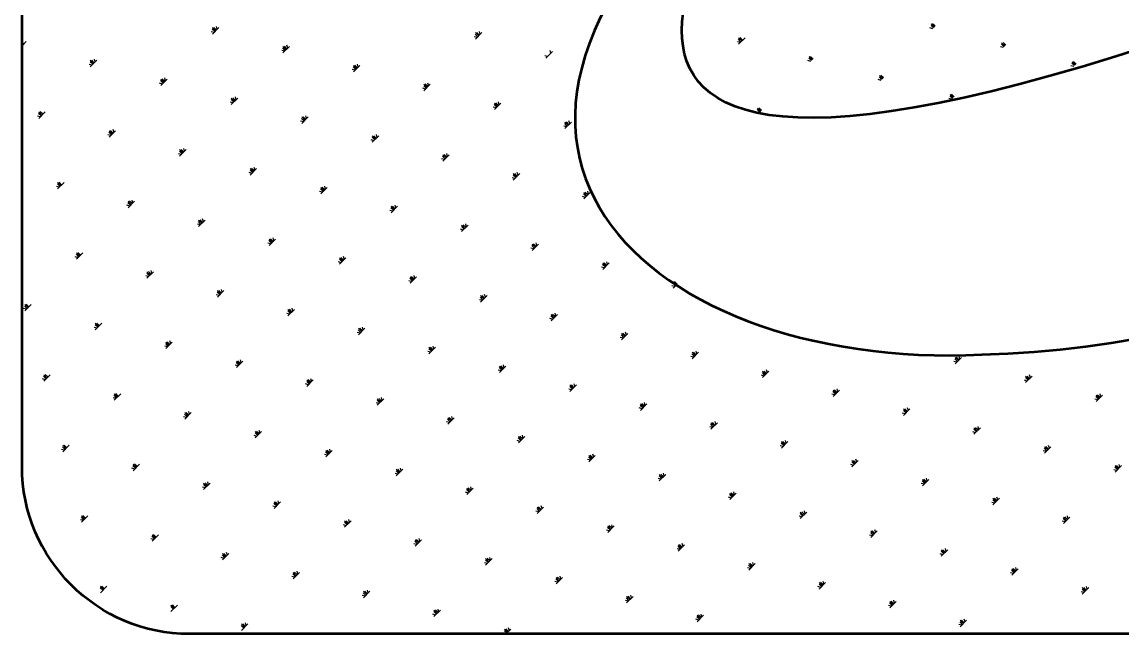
# Model space of a CAD drawing. Extents: x 962303 to 1579583, y -174742 to 224716.
# Drawn here: x 1572784 to 1574193, y 72360 to 73144 of the extents above; entities that cross this region are included whole.
import ezdxf

# ---------------------------------------------------------------- set-up
doc = ezdxf.new("R2010")
doc.units = 0
doc.header["$LTSCALE"] = 1000
doc.header["$MEASUREMENT"] = 0
doc.layers.add('PUB_TITLE', color=4, linetype='Continuous')

msp = doc.modelspace()

# ---------------------------------------------------------------- linework, layer by layer
at = {"layer": 'PUB_TITLE', "color": 4}
for p, q in [((1573032, 73133.1), (1573027.8, 73137.2)), ((1573027.8, 73129), (1573036.1, 73137.2)), ((1573033, 73134.1), (1573029.7, 73137.5)), ((1573034, 73135.2), (1573033.1, 73138.8)), ((1573951.4, 73136.8), (1573948.1, 73140.1)), ((1573952.4, 73137.9), (1573948.3, 73142)), ((1573953.4, 73138.9), (1573950.1, 73142.2)), ((1573029.9, 73131.1), (1573026.3, 73132)), ((1573030.9, 73132.1), (1573027.6, 73135.4)), ((1573366.8, 73124.6), (1573363.2, 73125.5)), ((1573367.8, 73125.6), (1573364.5, 73128.9)), ((1573368.9, 73126.6), (1573364.7, 73130.8)), ((1573364.7, 73122.5), (1573373, 73130.8)), ((1573369.9, 73127.7), (1573366.6, 73131)), ((1573370.9, 73128.7), (1573370, 73132.3)), ((1573705.8, 73120.2), (1573701.6, 73124.3)), ((1573701.6, 73116), (1573709.9, 73124.3)), ((1573706.8, 73121.2), (1573703.5, 73124.5)), ((1573950.3, 73135.8), (1573946.7, 73136.8)), ((1572784, 73114.1), (1572789.5, 73119.5)), ((1572786.4, 73116.4), (1572784, 73118.8)), ((1572785.3, 73115.4), (1572784, 73116.7)), ((1572784.3, 73114.4), (1572784, 73114.7)), ((1573121.2, 73107.9), (1573117.9, 73111.2)), ((1573122.2, 73108.9), (1573118.1, 73113.1)), ((1573118.1, 73104.8), (1573126.4, 73113.1)), ((1573123.3, 73110), (1573120, 73113.3)), ((1573124.3, 73111), (1573123.3, 73114.6)), ((1573703.7, 73118.1), (1573700.1, 73119.1)), ((1573704.7, 73119.1), (1573701.4, 73122.4)), ((1574040.6, 73111.6), (1574037, 73112.6)), ((1574041.6, 73112.6), (1574038.3, 73115.9)), ((1574042.7, 73113.7), (1574038.5, 73117.8)), ((1574043.7, 73114.7), (1574040.4, 73118)), ((1572875.6, 73091.2), (1572871.5, 73095.4)), ((1572871.5, 73087.1), (1572879.7, 73095.4)), ((1572876.6, 73092.3), (1572873.3, 73095.6)), ((1572877.7, 73093.3), (1572876.7, 73096.9)), ((1573120.2, 73106.9), (1573116.6, 73107.8)), ((1573457.1, 73100.4), (1573453.5, 73101.3)), ((1573455, 73098.3), (1573463.3, 73106.6)), ((1573461.2, 73104.5), (1573460.2, 73108.1)), ((1573795, 73094.9), (1573791.7, 73098.2)), ((1573796, 73096), (1573791.9, 73100.1)), ((1573797.1, 73097), (1573793.8, 73100.3)), ((1572873.5, 73089.2), (1572869.9, 73090.1)), ((1572874.6, 73090.2), (1572871.3, 73093.5)), ((1573210.4, 73082.7), (1573206.8, 73083.6)), ((1573211.5, 73083.7), (1573208.2, 73087)), ((1573212.5, 73084.7), (1573208.4, 73088.9)), ((1573208.4, 73080.6), (1573216.6, 73088.9)), ((1573213.5, 73085.8), (1573210.2, 73089.1)), ((1573214.6, 73086.8), (1573213.6, 73090.4)), ((1573794, 73093.9), (1573790.4, 73094.9)), ((1574130.9, 73087.4), (1574127.3, 73088.4)), ((1574131.9, 73088.5), (1574128.6, 73091.8)), ((1574133, 73089.5), (1574128.8, 73093.6)), ((1574134, 73090.5), (1574130.7, 73093.8)), ((1572964.8, 73066), (1572961.5, 73069.3)), ((1572965.9, 73067), (1572961.7, 73071.2)), ((1572961.7, 73062.9), (1572970, 73071.2)), ((1572966.9, 73068.1), (1572963.6, 73071.4)), ((1572967.9, 73069.1), (1572967, 73072.7)), ((1573884.3, 73069.7), (1573880.6, 73070.7)), ((1573885.3, 73070.7), (1573882, 73074)), ((1573886.3, 73071.8), (1573882.2, 73075.9)), ((1573887.4, 73072.8), (1573884, 73076.1)), ((1572963.8, 73065), (1572960.2, 73065.9)), ((1573300.7, 73058.5), (1573297.1, 73059.5)), ((1573301.7, 73059.5), (1573298.4, 73062.8)), ((1573302.8, 73060.6), (1573298.6, 73064.7)), ((1573298.6, 73056.4), (1573306.9, 73064.7)), ((1573303.8, 73061.6), (1573300.5, 73064.9)), ((1573304.8, 73062.6), (1573303.9, 73066.2)), ((1573054.1, 73040.8), (1573050.5, 73041.7)), ((1573055.1, 73041.8), (1573051.8, 73045.1)), ((1573056.1, 73042.8), (1573052, 73047)), ((1573052, 73038.7), (1573060.3, 73047)), ((1573057.2, 73043.9), (1573053.9, 73047.2)), ((1573058.2, 73044.9), (1573057.2, 73048.5)), ((1573392, 73035.3), (1573388.7, 73038.6)), ((1573393.1, 73036.4), (1573388.9, 73040.5)), ((1573388.9, 73032.2), (1573397.2, 73040.5)), ((1573394.1, 73037.4), (1573390.8, 73040.7)), ((1573395.1, 73038.4), (1573394.1, 73042)), ((1573974.5, 73045.5), (1573970.9, 73046.5)), ((1573975.6, 73046.6), (1573972.3, 73049.9)), ((1573976.6, 73047.6), (1573972.5, 73051.7)), ((1573977.6, 73048.6), (1573974.3, 73051.9)), ((1572808.5, 73024.1), (1572805.2, 73027.4)), ((1572809.5, 73025.1), (1572805.4, 73029.3)), ((1572805.4, 73021), (1572813.6, 73029.3)), ((1572810.5, 73026.2), (1572807.2, 73029.5)), ((1573391, 73034.3), (1573387.4, 73035.3)), ((1573727.9, 73027.8), (1573724.3, 73028.8)), ((1573728.9, 73028.8), (1573725.6, 73032.2)), ((1573730, 73029.9), (1573725.8, 73034)), ((1573731, 73030.9), (1573727.7, 73034.2)), ((1572807.4, 73023.1), (1572803.8, 73024)), ((1573144.4, 73016.6), (1573140.7, 73017.6)), ((1573145.4, 73017.6), (1573142.1, 73020.9)), ((1573146.4, 73018.7), (1573142.3, 73022.8)), ((1573142.3, 73014.5), (1573150.5, 73022.8)), ((1573147.5, 73019.7), (1573144.1, 73023)), ((1573148.5, 73020.7), (1573147.5, 73024.3)), ((1573481.3, 73010.1), (1573477.7, 73011.1)), ((1573482.3, 73011.1), (1573479, 73014.4)), ((1573483.3, 73012.2), (1573479.2, 73016.3)), ((1573479.2, 73008), (1573487.5, 73016.3)), ((1573484.4, 73013.2), (1573481.1, 73016.5)), ((1573485.4, 73014.2), (1573484.4, 73017.8)), ((1572897.7, 72998.9), (1572894.1, 72999.8)), ((1572898.8, 72999.9), (1572895.4, 73003.2)), ((1572899.8, 73000.9), (1572895.7, 73005.1)), ((1572895.7, 72996.8), (1572903.9, 73005.1)), ((1572900.8, 73002), (1572897.5, 73005.3)), ((1572901.9, 73003), (1572900.9, 73006.6)), ((1573235.7, 72993.4), (1573232.4, 72996.7)), ((1573236.7, 72994.5), (1573232.6, 72998.6)), ((1573232.6, 72990.3), (1573240.8, 72998.6)), ((1573237.7, 72995.5), (1573234.4, 72998.8)), ((1573238.8, 72996.5), (1573237.8, 73000.1)), ((1572992.1, 72978.8), (1572991.2, 72982.4)), ((1573234.6, 72992.4), (1573231, 72993.4)), ((1572988, 72974.7), (1572984.4, 72975.7)), ((1572989, 72975.7), (1572985.7, 72979)), ((1572990.1, 72976.8), (1572985.9, 72980.9)), ((1572985.9, 72972.6), (1572994.2, 72980.9)), ((1572991.1, 72977.8), (1572987.8, 72981.1)), ((1573324.9, 72968.2), (1573321.3, 72969.2)), ((1573325.9, 72969.2), (1573322.6, 72972.5)), ((1573327, 72970.3), (1573322.8, 72974.4)), ((1573322.8, 72966.1), (1573331.1, 72974.4)), ((1573328, 72971.3), (1573324.7, 72974.6)), ((1573329, 72972.3), (1573328.1, 72976)), ((1573079.3, 72951.5), (1573076, 72954.8)), ((1573080.3, 72952.6), (1573076.2, 72956.7)), ((1573076.2, 72948.4), (1573084.5, 72956.7)), ((1573081.4, 72953.6), (1573078.1, 72956.9)), ((1573082.4, 72954.6), (1573081.4, 72958.2)), ((1573078.3, 72950.5), (1573074.7, 72951.5)), ((1573415.2, 72944), (1573411.6, 72945)), ((1573416.2, 72945.1), (1573412.9, 72948.4)), ((1573417.2, 72946.1), (1573413.1, 72950.2)), ((1573413.1, 72942), (1573421.4, 72950.2)), ((1573418.3, 72947.1), (1573415, 72950.4)), ((1573419.3, 72948.2), (1573418.3, 72951.8)), ((1572831.6, 72932.8), (1572828, 72933.8)), ((1572832.7, 72933.8), (1572829.4, 72937.1)), ((1572833.7, 72934.9), (1572829.6, 72939)), ((1572829.6, 72930.7), (1572837.8, 72939)), ((1572834.7, 72935.9), (1572831.4, 72939.2)), ((1573168.5, 72926.3), (1573164.9, 72927.3)), ((1573169.6, 72927.3), (1573166.3, 72930.7)), ((1573170.6, 72928.4), (1573166.5, 72932.5)), ((1573166.5, 72924.3), (1573174.7, 72932.5)), ((1573171.6, 72929.4), (1573168.3, 72932.7)), ((1573172.7, 72930.4), (1573171.7, 72934.1)), ((1573507.5, 72921.9), (1573503.4, 72926)), ((1573503.4, 72917.8), (1573511.6, 72926)), ((1573508.5, 72922.9), (1573505.2, 72926.2)), ((1573509.6, 72924), (1573508.6, 72927.6)), ((1572922.9, 72909.6), (1572919.6, 72912.9)), ((1572924, 72910.7), (1572919.8, 72914.8)), ((1572919.8, 72906.5), (1572928.1, 72914.8)), ((1572925, 72911.7), (1572921.7, 72915)), ((1572926, 72912.7), (1572925.1, 72916.3)), ((1573505.4, 72919.8), (1573501.8, 72920.8)), ((1573506.5, 72920.9), (1573503.2, 72924.2)), ((1572921.9, 72908.6), (1572918.3, 72909.6)), ((1573258.8, 72902.1), (1573255.2, 72903.1)), ((1573259.8, 72903.2), (1573256.5, 72906.5)), ((1573260.9, 72904.2), (1573256.8, 72908.3)), ((1573256.8, 72900.1), (1573265, 72908.3)), ((1573261.9, 72905.2), (1573258.6, 72908.5)), ((1573262.9, 72906.3), (1573262, 72909.9)), ((1573012.2, 72884.4), (1573008.6, 72885.4)), ((1573013.2, 72885.5), (1573009.9, 72888.8)), ((1573014.2, 72886.5), (1573010.1, 72890.6)), ((1573010.1, 72882.4), (1573018.4, 72890.6)), ((1573015.3, 72887.5), (1573012, 72890.8)), ((1573016.3, 72888.5), (1573015.3, 72892.2)), ((1573351.2, 72880), (1573347, 72884.1)), ((1573347, 72875.9), (1573355.3, 72884.1)), ((1573352.2, 72881), (1573348.9, 72884.3)), ((1573353.2, 72882.1), (1573352.3, 72885.7)), ((1573349.1, 72877.9), (1573345.5, 72878.9)), ((1573350.1, 72879), (1573346.8, 72882.3)), ((1573102.5, 72860.2), (1573098.8, 72861.2)), ((1573103.5, 72861.3), (1573100.2, 72864.6)), ((1573104.5, 72862.3), (1573100.4, 72866.4)), ((1573100.4, 72858.2), (1573108.7, 72866.4)), ((1573105.6, 72863.3), (1573102.3, 72866.6)), ((1573106.6, 72864.4), (1573105.6, 72868)), ((1573440.4, 72854.8), (1573437.1, 72858.1)), ((1573441.4, 72855.8), (1573437.3, 72859.9)), ((1573437.3, 72851.7), (1573445.6, 72859.9)), ((1573442.5, 72856.8), (1573439.2, 72860.2)), ((1573443.5, 72857.9), (1573442.5, 72861.5)), ((1572855.8, 72842.5), (1572852.2, 72843.5)), ((1572856.9, 72843.6), (1572853.6, 72846.9)), ((1572857.9, 72844.6), (1572853.8, 72848.7)), ((1572853.8, 72840.5), (1572862, 72848.7)), ((1572858.9, 72845.6), (1572855.6, 72848.9)), ((1573194.8, 72838.1), (1573190.7, 72842.2)), ((1573190.7, 72834), (1573198.9, 72842.2)), ((1573195.8, 72839.1), (1573192.5, 72842.4)), ((1573196.9, 72840.2), (1573195.9, 72843.8)), ((1573439.4, 72853.7), (1573435.8, 72854.7)), ((1573192.7, 72836), (1573189.1, 72837)), ((1573193.8, 72837.1), (1573190.5, 72840.4)), ((1573529.6, 72829.6), (1573526, 72830.5)), ((1573530.7, 72830.6), (1573527.4, 72833.9)), ((1573531.7, 72831.6), (1573527.6, 72835.8)), ((1573527.6, 72827.5), (1573535.8, 72835.8)), ((1573532.7, 72832.7), (1573529.4, 72836)), ((1573533.8, 72833.7), (1573532.8, 72837.3)), ((1572946.1, 72818.3), (1572942.5, 72819.3)), ((1572947.1, 72819.4), (1572943.8, 72822.7)), ((1572948.2, 72820.4), (1572944, 72824.5)), ((1572944, 72816.3), (1572952.3, 72824.5)), ((1572949.2, 72821.4), (1572945.9, 72824.7)), ((1572950.2, 72822.5), (1572949.3, 72826.1)), ((1573284, 72812.9), (1573280.7, 72816.2)), ((1573285.1, 72813.9), (1573280.9, 72818)), ((1573280.9, 72809.8), (1573289.2, 72818)), ((1573286.1, 72815), (1573282.8, 72818.3)), ((1573287.1, 72816), (1573286.2, 72819.6)), ((1573038.4, 72796.2), (1573034.3, 72800.3)), ((1573034.3, 72792.1), (1573042.6, 72800.3)), ((1573039.5, 72797.2), (1573036.2, 72800.5)), ((1573040.5, 72798.3), (1573039.5, 72801.9)), ((1573283, 72811.9), (1573279.4, 72812.8)), ((1573619.9, 72805.4), (1573616.3, 72806.3)), ((1573620.9, 72806.4), (1573617.6, 72809.7)), ((1573622, 72807.4), (1573617.8, 72811.6)), ((1573617.8, 72803.3), (1573621.9, 72807.3)), ((1573623, 72808.5), (1573619.7, 72811.8)), ((1573036.4, 72794.1), (1573032.8, 72795.1)), ((1573037.4, 72795.2), (1573034.1, 72798.5)), ((1573373.3, 72787.7), (1573369.7, 72788.6)), ((1573374.3, 72788.7), (1573371, 72792)), ((1573375.3, 72789.7), (1573371.2, 72793.9)), ((1573371.2, 72785.6), (1573379.5, 72793.9)), ((1573376.4, 72790.8), (1573373.1, 72794.1)), ((1573377.4, 72791.8), (1573376.4, 72795.4)), ((1572789.7, 72776.4), (1572786.1, 72777.4)), ((1572790.8, 72777.5), (1572787.5, 72780.8)), ((1572791.8, 72778.5), (1572787.7, 72782.6)), ((1572787.7, 72774.4), (1572795.9, 72782.6)), ((1572792.8, 72779.5), (1572789.5, 72782.8)), ((1573127.7, 72771), (1573124.4, 72774.3)), ((1573128.7, 72772), (1573124.6, 72776.2)), ((1573124.6, 72767.9), (1573132.8, 72776.2)), ((1573129.7, 72773.1), (1573126.4, 72776.4)), ((1573130.8, 72774.1), (1573129.8, 72777.7)), ((1573467.7, 72767.6), (1573466.7, 72771.2)), ((1572882.1, 72754.3), (1572877.9, 72758.4)), ((1572877.9, 72750.2), (1572886.2, 72758.4)), ((1572883.1, 72755.3), (1572879.8, 72758.7)), ((1573126.6, 72770), (1573123, 72770.9)), ((1573463.6, 72763.5), (1573459.9, 72764.4)), ((1573464.6, 72764.5), (1573461.3, 72767.8)), ((1573465.6, 72765.5), (1573461.5, 72769.7)), ((1573461.5, 72761.4), (1573469.7, 72769.7)), ((1573466.7, 72766.6), (1573463.3, 72769.9)), ((1572880, 72752.2), (1572876.4, 72753.2)), ((1572881, 72753.3), (1572877.7, 72756.6)), ((1573216.9, 72745.8), (1573213.3, 72746.7)), ((1573218, 72746.8), (1573214.6, 72750.1)), ((1573219, 72747.8), (1573214.9, 72752)), ((1573214.9, 72743.7), (1573223.1, 72752)), ((1573220, 72748.9), (1573216.7, 72752.2)), ((1573221.1, 72749.9), (1573220.1, 72753.5)), ((1573554.9, 72740.3), (1573551.6, 72743.6)), ((1573555.9, 72741.4), (1573551.8, 72745.5)), ((1573551.8, 72737.2), (1573560, 72745.5)), ((1573556.9, 72742.4), (1573553.6, 72745.7)), ((1573558, 72743.4), (1573557, 72747)), ((1572970.3, 72728.1), (1572966.7, 72729)), ((1572971.3, 72729.1), (1572968, 72732.4)), ((1572972.4, 72730.1), (1572968.2, 72734.3)), ((1572968.2, 72726), (1572976.5, 72734.3)), ((1572973.4, 72731.2), (1572970.1, 72734.5)), ((1572974.4, 72732.2), (1572973.5, 72735.8)), ((1573311.3, 72725.7), (1573310.4, 72729.3)), ((1573553.8, 72739.3), (1573550.2, 72740.3)), ((1573307.2, 72721.6), (1573303.6, 72722.5)), ((1573308.2, 72722.6), (1573304.9, 72725.9)), ((1573309.3, 72723.6), (1573305.1, 72727.8)), ((1573305.1, 72719.5), (1573313.4, 72727.8)), ((1573310.3, 72724.7), (1573307, 72728)), ((1573644.1, 72715.1), (1573640.5, 72716.1)), ((1573645.1, 72716.1), (1573641.8, 72719.4)), ((1573646.2, 72717.2), (1573642, 72721.3)), ((1573642, 72713), (1573650.3, 72721.3)), ((1573647.2, 72718.2), (1573643.9, 72721.5)), ((1573648.2, 72719.2), (1573647.3, 72722.8)), ((1573983.1, 72710.7), (1573978.9, 72714.8)), ((1573978.9, 72706.6), (1573987.2, 72714.8)), ((1573984.1, 72711.7), (1573980.8, 72715)), ((1573985.1, 72712.7), (1573984.2, 72716.4)), ((1573060.6, 72703.9), (1573057, 72704.8)), ((1573061.6, 72704.9), (1573058.3, 72708.2)), ((1573062.6, 72705.9), (1573058.5, 72710.1)), ((1573058.5, 72701.8), (1573066.8, 72710.1)), ((1573063.7, 72707), (1573060.4, 72710.3)), ((1573064.7, 72708), (1573063.7, 72711.6)), ((1573398.5, 72698.4), (1573395.2, 72701.7)), ((1573399.5, 72699.5), (1573395.4, 72703.6)), ((1573395.4, 72695.3), (1573403.7, 72703.6)), ((1573400.6, 72700.5), (1573397.3, 72703.8)), ((1573401.6, 72701.5), (1573400.6, 72705.1)), ((1573981, 72708.6), (1573977.4, 72709.6)), ((1573982, 72709.6), (1573978.7, 72713)), ((1572813.9, 72686.2), (1572810.3, 72687.1)), ((1572815, 72687.2), (1572811.7, 72690.5)), ((1572816, 72688.2), (1572811.9, 72692.4)), ((1572811.9, 72684.1), (1572820.1, 72692.4)), ((1572817, 72689.3), (1572813.7, 72692.6)), ((1573155, 72683.8), (1573154, 72687.4)), ((1573397.5, 72697.4), (1573393.9, 72698.4)), ((1573734.4, 72690.9), (1573730.8, 72691.9)), ((1573735.4, 72691.9), (1573732.1, 72695.2)), ((1573736.4, 72693), (1573732.3, 72697.1)), ((1573732.3, 72688.8), (1573740.6, 72697.1)), ((1573737.5, 72694), (1573734.2, 72697.3)), ((1573738.5, 72695), (1573737.5, 72698.7)), ((1574072.3, 72685.5), (1574069, 72688.8)), ((1574073.3, 72686.5), (1574069.2, 72690.6)), ((1574069.2, 72682.4), (1574077.5, 72690.6)), ((1574074.4, 72687.5), (1574071.1, 72690.8)), ((1574075.4, 72688.6), (1574074.4, 72692.2)), ((1573150.8, 72679.7), (1573147.2, 72680.7)), ((1573151.9, 72680.7), (1573148.6, 72684)), ((1573152.9, 72681.7), (1573148.8, 72685.9)), ((1573148.8, 72677.6), (1573157, 72685.9)), ((1573153.9, 72682.8), (1573150.6, 72686.1)), ((1573487.7, 72673.2), (1573484.1, 72674.2)), ((1573488.8, 72674.2), (1573485.5, 72677.5)), ((1573489.8, 72675.3), (1573485.7, 72679.4)), ((1573485.7, 72671.1), (1573493.9, 72679.4)), ((1573490.8, 72676.3), (1573487.5, 72679.6)), ((1573491.9, 72677.3), (1573490.9, 72680.9)), ((1573826.7, 72668.8), (1573822.6, 72672.9)), ((1573822.6, 72664.7), (1573830.8, 72672.9)), ((1573827.7, 72669.8), (1573824.4, 72673.1)), ((1573828.8, 72670.9), (1573827.8, 72674.5)), ((1574071.3, 72684.4), (1574067.7, 72685.4)), ((1572904.2, 72662), (1572900.6, 72662.9)), ((1572905.2, 72663), (1572901.9, 72666.3)), ((1572906.3, 72664), (1572902.1, 72668.2)), ((1572902.1, 72659.9), (1572910.4, 72668.2)), ((1572907.3, 72665.1), (1572904, 72668.4)), ((1573242.1, 72656.5), (1573238.8, 72659.8)), ((1573243.2, 72657.6), (1573239, 72661.7)), ((1573239, 72653.4), (1573247.3, 72661.7)), ((1573244.2, 72658.6), (1573240.9, 72661.9)), ((1573245.2, 72659.6), (1573244.3, 72663.2)), ((1573824.6, 72666.7), (1573821, 72667.7)), ((1573825.7, 72667.8), (1573822.4, 72671.1)), ((1574161.6, 72660.2), (1574157.9, 72661.2)), ((1574162.6, 72661.3), (1574159.3, 72664.6)), ((1574163.6, 72662.3), (1574159.5, 72666.4)), ((1574159.5, 72658.2), (1574167.8, 72666.4)), ((1574164.7, 72663.3), (1574161.3, 72666.6)), ((1574165.7, 72664.4), (1574164.7, 72668)), ((1572997.6, 72640.9), (1572994.3, 72644.2)), ((1572998.6, 72641.9), (1572997.6, 72645.5)), ((1573241.1, 72655.5), (1573237.5, 72656.5)), ((1573578, 72649), (1573574.4, 72650)), ((1573579, 72650), (1573575.7, 72653.3)), ((1573580.1, 72651.1), (1573576, 72655.2)), ((1573576, 72646.9), (1573584.2, 72655.2)), ((1573581.1, 72652.1), (1573577.8, 72655.4)), ((1573582.1, 72653.1), (1573581.2, 72656.8)), ((1573916, 72643.6), (1573912.7, 72646.9)), ((1573917, 72644.6), (1573912.9, 72648.7)), ((1573912.9, 72640.5), (1573921.1, 72648.7)), ((1573918, 72645.6), (1573914.7, 72648.9)), ((1573919.1, 72646.7), (1573918.1, 72650.3)), ((1572994.5, 72637.8), (1572990.9, 72638.8)), ((1572995.5, 72638.8), (1572992.2, 72642.1)), ((1572996.5, 72639.9), (1572992.4, 72644)), ((1572992.4, 72635.7), (1573000.7, 72644)), ((1573331.4, 72631.3), (1573327.8, 72632.3)), ((1573332.4, 72632.3), (1573329.1, 72635.6)), ((1573333.4, 72633.4), (1573329.3, 72637.5)), ((1573329.3, 72629.2), (1573337.6, 72637.5)), ((1573334.5, 72634.4), (1573331.2, 72637.7)), ((1573335.5, 72635.4), (1573334.5, 72639)), ((1573670.4, 72626.9), (1573666.2, 72631)), ((1573666.2, 72622.8), (1573674.5, 72631)), ((1573671.4, 72627.9), (1573668.1, 72631.2)), ((1573672.4, 72629), (1573671.5, 72632.6)), ((1573914.9, 72642.5), (1573911.3, 72643.5)), ((1573085.8, 72614.6), (1573082.5, 72617.9)), ((1573086.8, 72615.7), (1573082.7, 72619.8)), ((1573082.7, 72611.5), (1573090.9, 72619.8)), ((1573087.8, 72616.7), (1573084.5, 72620)), ((1573088.9, 72617.7), (1573087.9, 72621.3)), ((1573668.3, 72624.8), (1573664.7, 72625.8)), ((1573669.3, 72625.9), (1573666, 72629.2)), ((1574005.2, 72618.3), (1574001.6, 72619.3)), ((1574006.2, 72619.4), (1574002.9, 72622.7)), ((1574007.3, 72620.4), (1574003.1, 72624.5)), ((1574003.1, 72616.3), (1574011.4, 72624.5)), ((1574008.3, 72621.4), (1574005, 72624.7)), ((1574009.3, 72622.5), (1574008.4, 72626.1)), ((1572840.2, 72598), (1572836.1, 72602.1)), ((1572836.1, 72593.8), (1572844.3, 72602.1)), ((1572841.2, 72599), (1572837.9, 72602.3)), ((1573084.8, 72613.6), (1573081.1, 72614.6)), ((1573421.7, 72607.1), (1573418, 72608.1)), ((1573422.7, 72608.1), (1573419.4, 72611.5)), ((1573423.7, 72609.2), (1573419.6, 72613.3)), ((1573419.6, 72605.1), (1573427.9, 72613.3)), ((1573424.8, 72610.2), (1573421.5, 72613.5)), ((1573425.8, 72611.2), (1573424.8, 72614.9)), ((1573759.6, 72601.7), (1573756.3, 72605)), ((1573760.6, 72602.7), (1573756.5, 72606.8)), ((1573756.5, 72598.6), (1573764.8, 72606.8)), ((1573761.7, 72603.7), (1573758.4, 72607)), ((1573762.7, 72604.8), (1573761.7, 72608.4)), ((1572838.1, 72595.9), (1572834.5, 72596.9)), ((1572839.2, 72596.9), (1572835.8, 72600.2)), ((1573175, 72589.4), (1573171.4, 72590.4)), ((1573176.1, 72590.4), (1573172.8, 72593.7)), ((1573177.1, 72591.5), (1573173, 72595.6)), ((1573173, 72587.3), (1573181.2, 72595.6)), ((1573178.1, 72592.5), (1573174.8, 72595.8)), ((1573179.2, 72593.5), (1573178.2, 72597.2)), ((1573514, 72585), (1573509.9, 72589.1)), ((1573509.9, 72580.9), (1573518.1, 72589.1)), ((1573515, 72586), (1573511.7, 72589.3)), ((1573516.1, 72587.1), (1573515.1, 72590.7)), ((1573758.6, 72600.6), (1573755, 72601.6)), ((1574095.5, 72594.2), (1574091.9, 72595.1)), ((1574096.5, 72595.2), (1574093.2, 72598.5)), ((1574097.5, 72596.2), (1574093.4, 72600.3)), ((1574093.4, 72592.1), (1574101.7, 72600.3)), ((1574098.6, 72597.3), (1574095.3, 72600.6)), ((1574099.6, 72598.3), (1574098.6, 72601.9)), ((1572929.4, 72572.7), (1572926.1, 72576)), ((1572930.5, 72573.8), (1572926.3, 72577.9)), ((1572926.3, 72569.6), (1572934.6, 72577.9)), ((1572931.5, 72574.8), (1572928.2, 72578.1)), ((1573511.9, 72582.9), (1573508.3, 72583.9)), ((1573513, 72584), (1573509.7, 72587.3)), ((1573848.8, 72576.4), (1573845.2, 72577.4)), ((1573849.9, 72577.5), (1573846.6, 72580.8)), ((1573850.9, 72578.5), (1573846.8, 72582.6)), ((1573846.8, 72574.4), (1573855, 72582.6)), ((1573851.9, 72579.5), (1573848.6, 72582.8)), ((1573853, 72580.6), (1573852, 72584.2)), ((1574186.8, 72571), (1574183.5, 72574.3)), ((1574187.8, 72572), (1574183.7, 72576.2)), ((1574183.7, 72567.9), (1574191.9, 72576.2)), ((1574188.8, 72573.1), (1574185.5, 72576.4)), ((1574189.9, 72574.1), (1574188.9, 72577.7)), ((1572928.4, 72571.7), (1572924.8, 72572.7)), ((1573265.3, 72565.2), (1573261.7, 72566.2)), ((1573266.3, 72566.3), (1573263, 72569.6)), ((1573267.4, 72567.3), (1573263.2, 72571.4)), ((1573263.2, 72563.2), (1573271.5, 72571.4)), ((1573268.4, 72568.3), (1573265.1, 72571.6)), ((1573269.4, 72569.4), (1573268.5, 72573)), ((1573602.2, 72558.7), (1573598.6, 72559.7)), ((1573603.2, 72559.8), (1573599.9, 72563.1)), ((1573604.3, 72560.8), (1573600.1, 72564.9)), ((1573600.1, 72556.7), (1573608.4, 72564.9)), ((1573605.3, 72561.8), (1573602, 72565.1)), ((1573606.3, 72562.9), (1573605.4, 72566.5)), ((1573943.2, 72556.4), (1573942.3, 72560)), ((1574185.7, 72570), (1574182.1, 72570.9)), ((1573018.7, 72547.5), (1573015.1, 72548.5)), ((1573019.7, 72548.5), (1573016.4, 72551.8)), ((1573020.7, 72549.6), (1573016.6, 72553.7)), ((1573016.6, 72545.4), (1573024.9, 72553.7)), ((1573021.8, 72550.6), (1573018.5, 72553.9)), ((1573022.8, 72551.6), (1573021.8, 72555.3)), ((1573357.6, 72543.1), (1573353.5, 72547.2)), ((1573353.5, 72539), (1573361.8, 72547.2)), ((1573358.7, 72544.1), (1573355.4, 72547.4)), ((1573359.7, 72545.2), (1573358.7, 72548.8)), ((1573939.1, 72552.3), (1573935.5, 72553.2)), ((1573940.1, 72553.3), (1573936.8, 72556.6)), ((1573941.2, 72554.3), (1573937, 72558.5)), ((1573937, 72550.2), (1573945.3, 72558.5)), ((1573942.2, 72555.4), (1573938.9, 72558.7)), ((1573355.6, 72541), (1573352, 72542)), ((1573356.6, 72542.1), (1573353.3, 72545.4)), ((1573692.5, 72534.5), (1573688.9, 72535.5)), ((1573693.5, 72535.6), (1573690.2, 72538.9)), ((1573694.5, 72536.6), (1573690.4, 72540.7)), ((1573690.4, 72532.5), (1573698.7, 72540.7)), ((1573695.6, 72537.6), (1573692.3, 72541)), ((1573696.6, 72538.7), (1573695.6, 72542.3)), ((1574030.4, 72529.1), (1574027.1, 72532.4)), ((1574031.5, 72530.1), (1574027.3, 72534.3)), ((1574027.3, 72526), (1574035.6, 72534.3)), ((1574032.5, 72531.2), (1574029.2, 72534.5)), ((1574033.5, 72532.2), (1574032.5, 72535.8)), ((1573108.9, 72523.3), (1573105.3, 72524.3)), ((1573110, 72524.4), (1573106.7, 72527.7)), ((1573111, 72525.4), (1573106.9, 72529.5)), ((1573106.9, 72521.3), (1573115.1, 72529.5)), ((1573112, 72526.4), (1573108.7, 72529.7)), ((1573113.1, 72527.5), (1573112.1, 72531.1)), ((1573445.8, 72516.8), (1573442.2, 72517.8)), ((1573446.9, 72517.9), (1573443.6, 72521.2)), ((1573447.9, 72518.9), (1573443.8, 72523)), ((1573443.8, 72514.8), (1573452, 72523)), ((1573448.9, 72519.9), (1573445.6, 72523.2)), ((1573450, 72521), (1573449, 72524.6)), ((1573786.9, 72514.5), (1573785.9, 72518.1)), ((1574029.4, 72528.1), (1574025.8, 72529)), ((1572862.3, 72505.6), (1572858.7, 72506.6)), ((1572863.3, 72506.6), (1572860, 72510)), ((1572864.4, 72507.7), (1572860.2, 72511.8)), ((1572860.2, 72503.6), (1572868.5, 72511.8)), ((1572865.4, 72508.7), (1572862.1, 72512)), ((1573200.2, 72500.2), (1573196.9, 72503.5)), ((1573201.3, 72501.2), (1573197.1, 72505.3)), ((1573197.1, 72497.1), (1573205.4, 72505.3)), ((1573202.3, 72502.2), (1573199, 72505.5)), ((1573203.3, 72503.3), (1573202.4, 72506.9)), ((1573782.8, 72510.4), (1573779.1, 72511.3)), ((1573783.8, 72511.4), (1573780.5, 72514.7)), ((1573784.8, 72512.4), (1573780.7, 72516.6)), ((1573780.7, 72508.3), (1573788.9, 72516.6)), ((1573785.9, 72513.5), (1573782.5, 72516.8)), ((1574119.7, 72503.9), (1574116, 72504.8)), ((1574120.7, 72504.9), (1574117.4, 72508.2)), ((1574121.7, 72505.9), (1574117.6, 72510.1)), ((1574117.6, 72501.8), (1574125.9, 72510.1)), ((1574122.8, 72507), (1574119.5, 72510.3)), ((1574123.8, 72508), (1574122.8, 72511.6)), ((1573199.2, 72499.1), (1573195.6, 72500.1)), ((1573536.1, 72492.7), (1573532.5, 72493.6)), ((1573537.2, 72493.7), (1573533.8, 72497)), ((1573538.2, 72494.7), (1573534.1, 72498.8)), ((1573534.1, 72490.6), (1573542.3, 72498.8)), ((1573539.2, 72495.8), (1573535.9, 72499.1)), ((1573540.3, 72496.8), (1573539.3, 72500.4)), ((1573874.1, 72487.2), (1573870.8, 72490.5)), ((1573875.1, 72488.2), (1573871, 72492.4)), ((1573871, 72484.1), (1573879.2, 72492.4)), ((1573876.1, 72489.3), (1573872.8, 72492.6)), ((1573877.2, 72490.3), (1573876.2, 72493.9)), ((1572952.6, 72481.4), (1572949, 72482.4)), ((1572953.6, 72482.5), (1572950.3, 72485.8)), ((1572954.6, 72483.5), (1572950.5, 72487.6)), ((1572950.5, 72479.4), (1572958.8, 72487.6)), ((1572955.7, 72484.5), (1572952.4, 72487.8)), ((1573289.5, 72474.9), (1573285.9, 72475.9)), ((1573290.5, 72476), (1573287.2, 72479.3)), ((1573291.6, 72477), (1573287.4, 72481.1)), ((1573287.4, 72472.9), (1573295.7, 72481.1)), ((1573292.6, 72478), (1573289.3, 72481.3)), ((1573293.6, 72479.1), (1573292.6, 72482.7)), ((1573630.5, 72472.6), (1573629.6, 72476.2)), ((1573873, 72486.2), (1573869.4, 72487.1)), ((1573043.9, 72458.3), (1573040.6, 72461.6)), ((1573044.9, 72459.3), (1573040.8, 72463.4)), ((1573040.8, 72455.2), (1573049, 72463.4)), ((1573046, 72460.3), (1573042.6, 72463.6)), ((1573047, 72461.4), (1573046, 72465)), ((1573626.4, 72468.5), (1573622.8, 72469.4)), ((1573627.4, 72469.5), (1573624.1, 72472.8)), ((1573628.5, 72470.5), (1573624.3, 72474.7)), ((1573624.3, 72466.4), (1573632.6, 72474.7)), ((1573629.5, 72471.6), (1573626.2, 72474.9)), ((1573963.3, 72462), (1573959.7, 72463)), ((1573964.3, 72463), (1573961, 72466.3)), ((1573965.4, 72464), (1573961.2, 72468.2)), ((1573961.2, 72459.9), (1573969.5, 72468.2)), ((1573966.4, 72465.1), (1573963.1, 72468.4)), ((1573967.4, 72466.1), (1573966.5, 72469.7)), ((1573042.9, 72457.2), (1573039.2, 72458.2)), ((1573379.8, 72450.8), (1573376.2, 72451.7)), ((1573380.8, 72451.8), (1573377.5, 72455.1)), ((1573381.8, 72452.8), (1573377.7, 72457)), ((1573377.7, 72448.7), (1573386, 72457)), ((1573382.9, 72453.9), (1573379.6, 72457.2)), ((1573383.9, 72454.9), (1573382.9, 72458.5)), ((1573717.7, 72445.3), (1573714.4, 72448.6)), ((1573718.7, 72446.3), (1573714.6, 72450.5)), ((1573714.6, 72442.2), (1573722.9, 72450.5)), ((1573719.8, 72447.4), (1573716.5, 72450.7)), ((1573720.8, 72448.4), (1573719.8, 72452)), ((1573133.1, 72433), (1573129.5, 72434)), ((1573134.2, 72434.1), (1573130.9, 72437.4)), ((1573135.2, 72435.1), (1573131.1, 72439.2)), ((1573131.1, 72431), (1573139.3, 72439.2)), ((1573136.2, 72436.1), (1573132.9, 72439.5)), ((1573137.3, 72437.2), (1573136.3, 72440.8)), ((1573473.1, 72429.7), (1573469.8, 72433)), ((1573474.2, 72430.7), (1573473.2, 72434.3)), ((1573716.7, 72444.3), (1573713.1, 72445.2)), ((1574053.6, 72437.8), (1574050, 72438.8)), ((1574054.6, 72438.8), (1574051.3, 72442.1)), ((1574055.6, 72439.9), (1574051.5, 72444)), ((1574051.5, 72435.7), (1574059.8, 72444)), ((1574056.7, 72440.9), (1574053.4, 72444.2)), ((1574057.7, 72441.9), (1574056.7, 72445.5)), ((1572887.5, 72416.4), (1572884.2, 72419.7)), ((1572888.6, 72417.4), (1572884.4, 72421.5)), ((1572884.4, 72413.3), (1572892.7, 72421.5)), ((1572889.6, 72418.4), (1572886.3, 72421.7)), ((1573470, 72426.6), (1573466.4, 72427.5)), ((1573471.1, 72427.6), (1573467.8, 72430.9)), ((1573472.1, 72428.6), (1573468, 72432.8)), ((1573468, 72424.5), (1573476.2, 72432.8)), ((1573806.9, 72420.1), (1573803.3, 72421.1)), ((1573808, 72421.1), (1573804.7, 72424.4)), ((1573809, 72422.2), (1573804.9, 72426.3)), ((1573804.9, 72418), (1573813.1, 72426.3)), ((1573810, 72423.2), (1573806.7, 72426.5)), ((1573811.1, 72424.2), (1573810.1, 72427.8)), ((1574145.9, 72415.7), (1574141.8, 72419.8)), ((1574141.8, 72411.5), (1574150, 72419.8)), ((1574146.9, 72416.7), (1574143.6, 72420)), ((1574148, 72417.7), (1574147, 72421.3)), ((1573223.4, 72408.9), (1573219.8, 72409.8)), ((1573224.4, 72409.9), (1573221.1, 72413.2)), ((1573225.5, 72410.9), (1573221.3, 72415.1)), ((1573221.3, 72406.8), (1573229.6, 72415.1)), ((1573226.5, 72412), (1573223.2, 72415.3)), ((1573227.5, 72413), (1573226.6, 72416.6)), ((1573561.3, 72403.4), (1573558, 72406.7)), ((1573562.4, 72404.4), (1573558.2, 72408.6)), ((1573558.2, 72400.3), (1573566.5, 72408.6)), ((1573563.4, 72405.5), (1573560.1, 72408.8)), ((1573564.4, 72406.5), (1573563.5, 72410.1)), ((1574143.8, 72413.6), (1574140.2, 72414.6)), ((1574144.9, 72414.6), (1574141.6, 72417.9)), ((1572977.8, 72392.2), (1572974.5, 72395.5)), ((1572978.8, 72393.2), (1572974.7, 72397.3)), ((1572974.7, 72389.1), (1572983, 72397.3)), ((1572979.9, 72394.3), (1572976.6, 72397.6)), ((1573315.7, 72386.7), (1573311.6, 72390.9)), ((1573311.6, 72382.6), (1573319.9, 72390.9)), ((1573316.8, 72387.8), (1573313.5, 72391.1)), ((1573317.8, 72388.8), (1573316.8, 72392.4)), ((1573560.3, 72402.4), (1573556.7, 72403.3)), ((1573897.2, 72395.9), (1573893.6, 72396.9)), ((1573898.2, 72396.9), (1573894.9, 72400.2)), ((1573899.3, 72398), (1573895.2, 72402.1)), ((1573895.2, 72393.8), (1573903.4, 72402.1)), ((1573900.3, 72399), (1573897, 72402.3)), ((1573901.3, 72400), (1573900.4, 72403.6)), ((1573313.7, 72384.7), (1573310.1, 72385.6)), ((1573314.7, 72385.7), (1573311.4, 72389)), ((1573650.6, 72378.2), (1573647, 72379.2)), ((1573651.6, 72379.2), (1573648.3, 72382.5)), ((1573652.6, 72380.3), (1573648.5, 72384.4)), ((1573648.5, 72376.1), (1573656.8, 72384.4)), ((1573653.7, 72381.3), (1573650.4, 72384.6)), ((1573654.7, 72382.3), (1573653.7, 72385.9)), ((1573989.6, 72373.8), (1573985.4, 72377.9)), ((1573985.4, 72369.6), (1573993.7, 72377.9)), ((1573990.6, 72374.8), (1573987.3, 72378.1)), ((1573991.6, 72375.8), (1573990.7, 72379.5)), ((1573068.1, 72368), (1573064.8, 72371.3)), ((1573069.1, 72369), (1573065, 72373.2)), ((1573065, 72364.9), (1573073.2, 72373.2)), ((1573070.1, 72370.1), (1573066.8, 72373.4)), ((1573071.2, 72371.1), (1573070.2, 72374.7)), ((1573405, 72361.5), (1573401.7, 72364.8)), ((1573406, 72362.5), (1573401.9, 72366.7)), ((1573407, 72363.6), (1573403.7, 72366.9)), ((1573403.8, 72360.4), (1573410.1, 72366.7)), ((1573408.1, 72364.6), (1573407.1, 72368.2)), ((1573987.5, 72371.7), (1573983.9, 72372.7)), ((1573988.5, 72372.7), (1573985.2, 72376)), ((1573403.9, 72360.5), (1573400.3, 72361.5)), ((1573740.7, 72360.4), (1573740.6, 72360.4)), ((1573744.4, 72360.4), (1573744, 72361.7))]:
    msp.add_line(p, q, dxfattribs=at)
at = {"layer": 'PUB_TITLE', "color": 4, "lineweight": 53}
for points, knots in [([(1573771, 73418.3), (1573771, 73418.3), (1573240.7, 72790.1), (1574230.2, 73114.9), (1574966.6, 73349.5), (1575621.4, 73912.5), (1575653.1, 74075.8), (1575653.1, 74075.8), (1575566.4, 73737.2), (1575362, 73459.8), (1575340.3, 73390.9), (1574732.7, 72736.1), (1574013, 72718.3), (1573574.9, 72697.2), (1573225.6, 73009.3), (1573771, 73418.3)], [0, 0, 0, 0, 1, 1, 1, 2, 2, 2, 3, 3, 3, 4, 4, 4, 5, 5, 5, 5]), ([(1575534.9, 73756.8), (1575534.9, 73169.4), (1575534.9, 72574.7), (1575534.9, 72574.7), (1575534.9, 72456.8), (1575438.4, 72360.4), (1575320.5, 72360.4), (1575320.5, 72360.4), (1572998.4, 72360.4), (1572998.4, 72360.4), (1572880.4, 72360.4), (1572784, 72456.8), (1572784, 72574.7), (1572784, 72574.7), (1572784, 73112.4), (1572784, 73670.4)], [2.493971, 2.493971, 2.493971, 2.493971, 3, 3, 3, 4, 4, 4, 5, 5, 5, 6, 6, 6, 6.481204, 6.481204, 6.481204, 6.481204])]:
    msp.add_open_spline(points, degree=3, knots=knots, dxfattribs=at)

doc.saveas('drawing.dxf')
